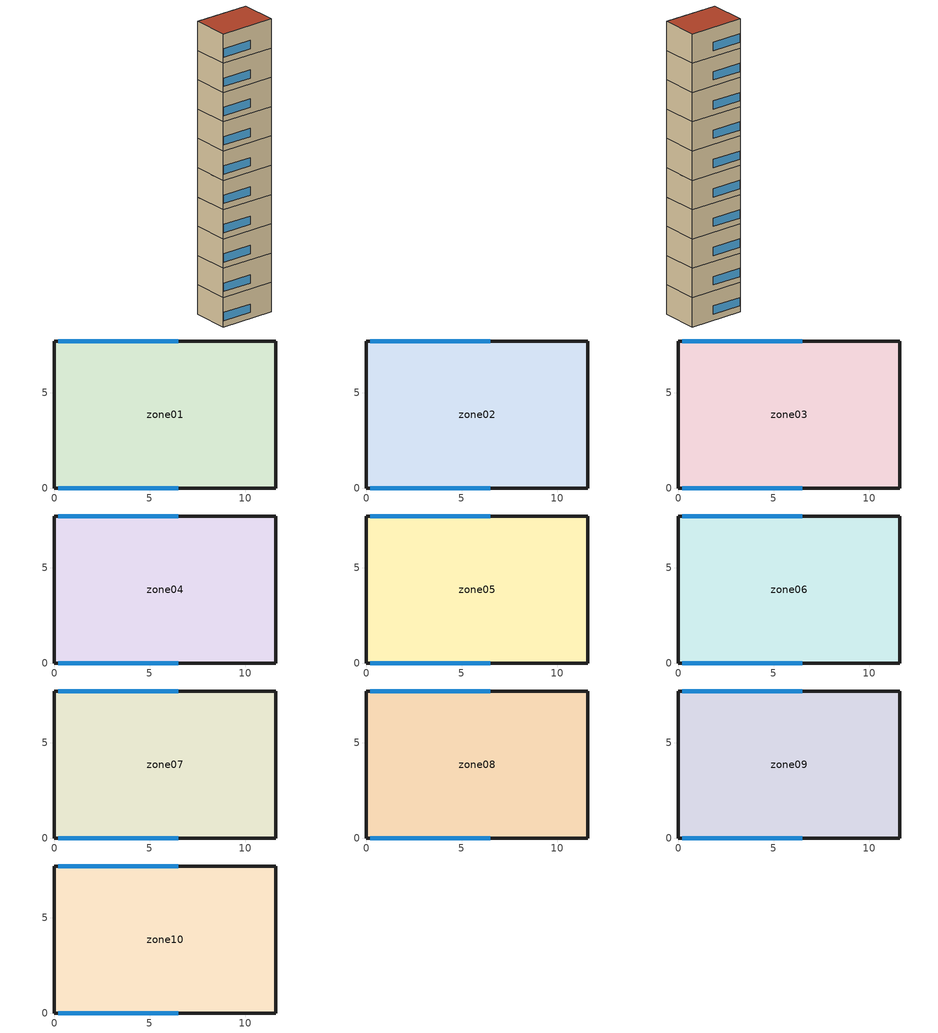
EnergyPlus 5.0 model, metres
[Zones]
zone01
 floor ground (GROUND_FLOOR): 11.6,7.7 11.6,0 0,0 0,7.7 z0
 wall outside (EXT_WALL): 11.6,0 11.6,7.7 0,7.7 0,0 11.6,0 z0:6
 window (EXT_WINDOW1): 0.2,0 6.5,0 / 6.5,7.7 0.2,7.7 z1.25:2.95
 ceiling to zone02 (ADJ_CEILING): 0,7.7 0,0 11.6,0 11.6,7.7 z6
zone02
 floor to zone01 (ADJ_CEILING): 11.6,7.7 11.6,0 0,0 0,7.7 z6
 wall outside (EXT_WALL): 11.6,0 11.6,7.7 0,7.7 0,0 11.6,0 z6:12
 window (EXT_WINDOW1): 0.2,0 6.5,0 / 6.5,7.7 0.2,7.7 z7.25:8.95
 ceiling to zone03 (ADJ_CEILING): 0,7.7 0,0 11.6,0 11.6,7.7 z12
zone03
 floor to zone02 (ADJ_CEILING): 11.6,7.7 11.6,0 0,0 0,7.7 z12
 wall outside (EXT_WALL): 11.6,0 11.6,7.7 0,7.7 0,0 11.6,0 z12:18
 window (EXT_WINDOW1): 0.2,0 6.5,0 / 6.5,7.7 0.2,7.7 z13.25:14.95
 ceiling to zone04 (ADJ_CEILING): 0,7.7 0,0 11.6,0 11.6,7.7 z18
zone04
 floor to zone03 (ADJ_CEILING): 11.6,7.7 11.6,0 0,0 0,7.7 z18
 wall outside (EXT_WALL): 11.6,0 11.6,7.7 0,7.7 0,0 11.6,0 z18:24
 window (EXT_WINDOW1): 0.2,0 6.5,0 / 6.5,7.7 0.2,7.7 z19.25:20.95
 ceiling to zone05 (ADJ_CEILING): 0,7.7 0,0 11.6,0 11.6,7.7 z24
zone05
 floor to zone04 (ADJ_CEILING): 11.6,7.7 11.6,0 0,0 0,7.7 z24
 wall outside (EXT_WALL): 11.6,0 11.6,7.7 0,7.7 0,0 11.6,0 z24:30
 window (EXT_WINDOW1): 0.2,0 6.5,0 / 6.5,7.7 0.2,7.7 z25.25:26.95
 ceiling to zone06 (ADJ_CEILING): 0,7.7 0,0 11.6,0 11.6,7.7 z30
zone06
 floor to zone05 (ADJ_CEILING): 11.6,7.7 11.6,0 0,0 0,7.7 z30
 wall outside (EXT_WALL): 11.6,0 11.6,7.7 0,7.7 0,0 11.6,0 z30:36
 window (EXT_WINDOW1): 0.2,0 6.5,0 / 6.5,7.7 0.2,7.7 z31.25:32.95
 ceiling to zone07 (ADJ_CEILING): 0,7.7 0,0 11.6,0 11.6,7.7 z36
zone07
 floor to zone06 (ADJ_CEILING): 11.6,7.7 11.6,0 0,0 0,7.7 z36
 wall outside (EXT_WALL): 11.6,0 11.6,7.7 0,7.7 0,0 11.6,0 z36:42
 window (EXT_WINDOW1): 0.2,0 6.5,0 / 6.5,7.7 0.2,7.7 z37.25:38.95
 ceiling to zone08 (ADJ_CEILING): 0,7.7 0,0 11.6,0 11.6,7.7 z42
zone08
 floor to zone07 (ADJ_CEILING): 11.6,7.7 11.6,0 0,0 0,7.7 z42
 wall outside (EXT_WALL): 11.6,0 11.6,7.7 0,7.7 0,0 11.6,0 z42:48
 window (EXT_WINDOW1): 0.2,0 6.5,0 / 6.5,7.7 0.2,7.7 z43.25:44.95
 ceiling to zone09 (ADJ_CEILING): 0,7.7 0,0 11.6,0 11.6,7.7 z48
zone09
 floor to zone08 (ADJ_CEILING): 11.6,7.7 11.6,0 0,0 0,7.7 z48
 wall outside (EXT_WALL): 11.6,0 11.6,7.7 0,7.7 0,0 11.6,0 z48:54
 window (EXT_WINDOW1): 0.2,0 6.5,0 / 6.5,7.7 0.2,7.7 z49.25:50.95
 ceiling to zone10 (ADJ_CEILING): 0,7.7 0,0 11.6,0 11.6,7.7 z54
zone10
 floor to zone09 (ADJ_CEILING): 11.6,7.7 11.6,0 0,0 0,7.7 z54
 wall outside (EXT_WALL): 11.6,0 11.6,7.7 0,7.7 0,0 11.6,0 z54:60
 window (EXT_WINDOW1): 0.2,0 6.5,0 / 6.5,7.7 0.2,7.7 z55.25:56.95
 roof outside (EXT_ROOF): 0,7.7 0,0 11.6,0 11.6,7.7 z60
[Building]
TRNSYS18: North Axis {deg}=0; Terrain=City; Loads Convergence Tolerance Value=0; Temperature Convergence Tolerance Value {deltaC}=0; Solar Distribution=FullInteriorAndExterior; Maximum Number of Warmup Days=0
[Site:Location]
not used: Latitude {deg}=0; Longitude {deg}=0; Time Zone {hr}=0; Elevation {m}=0
[Construction]
GROUND_FLOOR; EXT_WALL; EXT_ROOF; ADJ_CEILING; EXT_WINDOW1: 
[WindowProperty:ShadingControl]
ESHADE=0; ISHADE=INPUT 1*MAX_ISHADE : SHADECNTRL=ISHADE_INTERNAL
[SurfaceProperty:OtherSideCoefficients]
BOUNDARY=IDENTICAL; BOUNDARY=INPUT 1*TBOUNDARY; BOUNDARY=INPUT 1*TBOUNDARY_2; BOUNDARY=INPUT 1*TBOUNDARY_3; BOUNDARY=INPUT 1*TGROUND; BOUNDARY=20; BOUNDARY=15
[Zone] Multiplier=1
zone01; zone02; zone03; zone04; zone05; zone06; zone07; zone08; zone09; zone10
